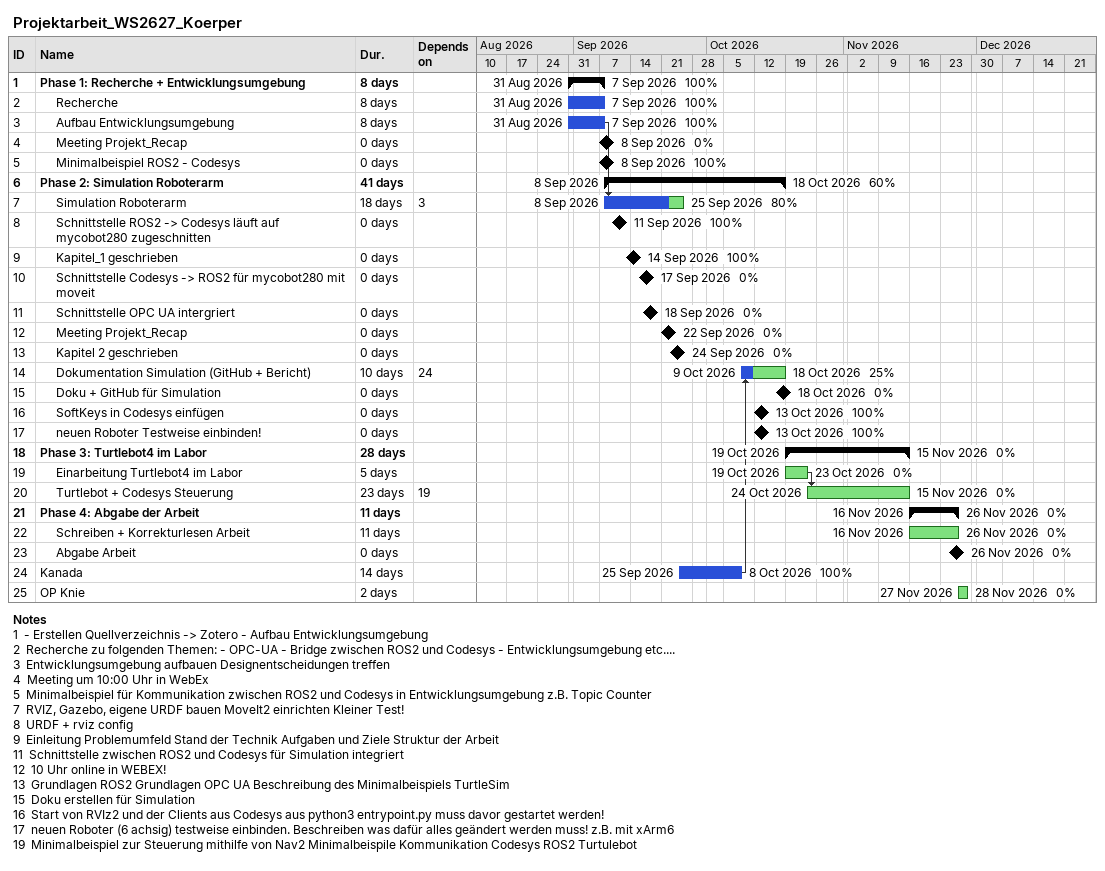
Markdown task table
Projektarbeit_WS2627_Koerper

| ID | Level | Task | Duration | Start | Finish | Predecessors | % complete |
|---|---|---|---|---|---|---|---|
| 1 | 1 | **Phase 1: Recherche + Entwicklungsumgebung** | 8d | 2026-08-31 | 2026-09-07 |  | 100 |
| 2 | 2 | Recherche | 8d | 2026-08-31 | 2026-09-07 |  | 100 |
| 3 | 2 | Aufbau Entwicklungsumgebung | 8d | 2026-08-31 | 2026-09-07 |  | 100 |
| 4 | 2 | Meeting Projekt_Recap | 0d | 2026-09-08 | 2026-09-08 |  | 0 |
| 5 | 2 | Minimalbeispiel ROS2 - Codesys | 0d | 2026-09-08 | 2026-09-08 |  | 100 |
| 6 | 1 | **Phase 2: Simulation Roboterarm** | 41d | 2026-09-08 | 2026-10-18 |  | 60 |
| 7 | 2 | Simulation Roboterarm | 18d | 2026-09-08 | 2026-09-25 | 3 | 80 |
| 8 | 2 | Schnittstelle ROS2 -> Codesys läuft auf mycobot280 zugeschnitten | 0d | 2026-09-11 | 2026-09-11 |  | 100 |
| 9 | 2 | Kapitel_1 geschrieben | 0d | 2026-09-14 | 2026-09-14 |  | 100 |
| 10 | 2 | Schnittstelle Codesys -> ROS2 für mycobot280 mit moveit | 0d | 2026-09-17 | 2026-09-17 |  | 0 |
| 11 | 2 | Schnittstelle OPC UA intergriert | 0d | 2026-09-18 | 2026-09-18 |  | 0 |
| 12 | 2 | Meeting Projekt_Recap | 0d | 2026-09-22 | 2026-09-22 |  | 0 |
| 13 | 2 | Kapitel 2 geschrieben | 0d | 2026-09-24 | 2026-09-24 |  | 0 |
| 14 | 2 | Dokumentation Simulation (GitHub + Bericht) | 10d | 2026-10-09 | 2026-10-18 | 24 | 25 |
| 15 | 2 | Doku + GitHub für Simulation | 0d | 2026-10-18 | 2026-10-18 |  | 0 |
| 16 | 2 | SoftKeys in Codesys einfügen | 0d | 2026-10-13 | 2026-10-13 |  | 100 |
| 17 | 2 | neuen Roboter Testweise einbinden! | 0d | 2026-10-13 | 2026-10-13 |  | 100 |
| 18 | 1 | **Phase 3: Turtlebot4 im Labor** | 28d | 2026-10-19 | 2026-11-15 |  | 0 |
| 19 | 2 | Einarbeitung Turtlebot4 im Labor | 5d | 2026-10-19 | 2026-10-23 |  | 0 |
| 20 | 2 | Turtlebot + Codesys Steuerung | 23d | 2026-10-24 | 2026-11-15 | 19 | 0 |
| 21 | 1 | **Phase 4: Abgabe der Arbeit** | 11d | 2026-11-16 | 2026-11-26 |  | 0 |
| 22 | 2 | Schreiben + Korrekturlesen Arbeit | 11d | 2026-11-16 | 2026-11-26 |  | 0 |
| 23 | 2 | Abgabe Arbeit | 0d | 2026-11-26 | 2026-11-26 |  | 0 |
| 24 | 1 | Kanada | 14d | 2026-09-25 | 2026-10-08 |  | 100 |
| 25 | 1 | OP Knie | 2d | 2026-11-27 | 2026-11-28 |  | 0 |

Notes
- 1: - Erstellen Quellverzeichnis -> Zotero - Aufbau Entwicklungsumgebung
- 2: Recherche zu folgenden Themen: - OPC-UA - Bridge zwischen ROS2 und Codesys - Entwicklungsumgebung etc....
- 3: Entwicklungsumgebung aufbauen Designentscheidungen treffen
- 4: Meeting um 10:00 Uhr in WebEx
- 5: Minimalbeispiel für Kommunikation zwischen ROS2 und Codesys in Entwicklungsumgebung z.B. Topic Counter
- 7: RVIZ, Gazebo, eigene URDF bauen MoveIt2 einrichten Kleiner Test!
- 8: URDF + rviz config
- 9: Einleitung Problemumfeld Stand der Technik Aufgaben und Ziele Struktur der Arbeit
- 11: Schnittstelle zwischen ROS2 und Codesys für Simulation integriert
- 12: 10 Uhr online in WEBEX!
- 13: Grundlagen ROS2 Grundlagen OPC UA Beschreibung des Minimalbeispiels TurtleSim
- 15: Doku erstellen für Simulation
- 16: Start von RVIz2 und der Clients aus Codesys aus python3 entrypoint.py muss davor gestartet werden!
- 17: neuen Roboter (6 achsig) testweise einbinden. Beschreiben was dafür alles geändert werden muss! z.B. mit xArm6
- 19: Minimalbeispiel zur Steuerung mithilfe von Nav2 Minimalbeispile Kommunikation Codesys ROS2 Turtulebot
